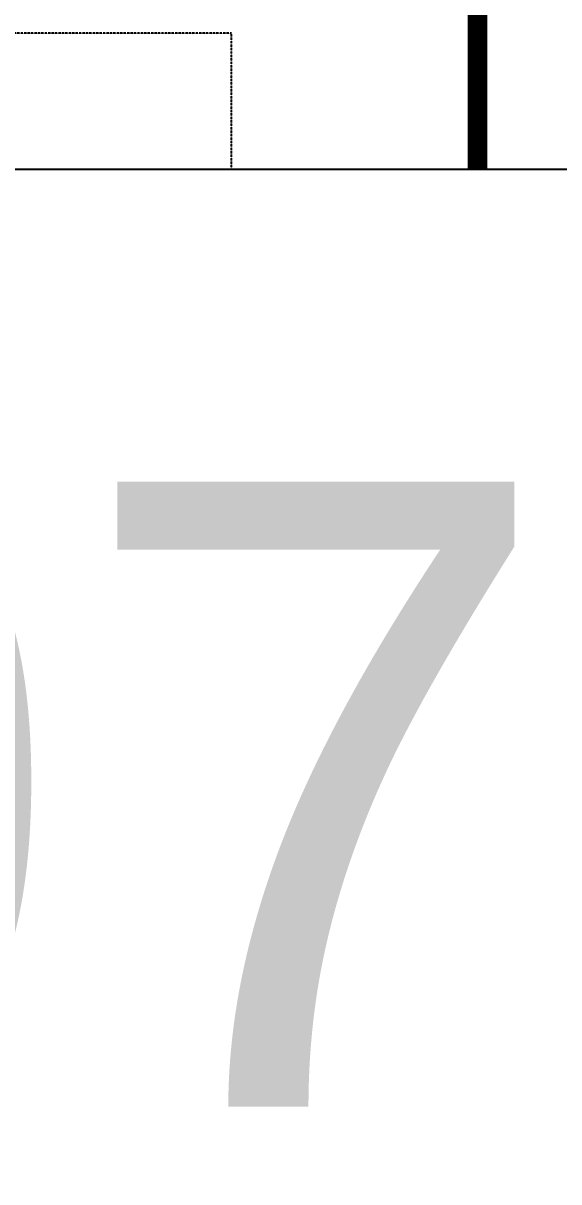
# Model space of a CAD drawing. Header units: millimetres. Extents: x -176651 to 424033, y -469666 to 486614.
# Drawn here: x 229294 to 230382, y 27749 to 30104 of the extents above; entities that cross this region are included whole.
import ezdxf

# ---------------------------------------------------------------- set-up
doc = ezdxf.new("R2010")
doc.units = ezdxf.units.MM
doc.linetypes.add('1625_West Villa$0$DASHED', pattern=[0.75, 0.5, -0.25])
doc.linetypes.add('1625W-Roof Plan$0$DASHED', pattern=[0.75, 0.5, -0.25])
for name, color, linetype in [('1625_West Villa$0$ad-Elevation 10', 8, 'Continuous'), ('1625_West Villa$0$ad-Furniture', 8, 'Continuous'), ('1625W-Roof Plan$0$ad-Primary Roof', 8, 'Continuous'), ('Site Levels$0$ad-Lvl-Plinth', 30, 'Continuous')]:
    doc.layers.add(name, color=color, linetype=linetype)
doc.styles.add('1625_West Villa$0$Standard', font='calibril.ttf')
doc.styles.add('Site Levels$0$Sections_The woods Site plan_Entrances$0$Standard', font='arial.ttf')

# ---------------------------------------------------------------- blocks, each defined once
blk = doc.blocks.new('1625_West Villa$0$zw$140E')
at = {"layer": '1625_West Villa$0$ad-Furniture', "linetype": 'ByBlock'}
for p, q in [((-154.8, 289.1), (-188.1, 255.9)), ((-142.5, 246.4), (-154.8, 289.1)), ((-183.3, 246.4), (-213.7, 222.6)), ((-188.1, 255.9), (-211.8, 241.6)), ((-135.8, 236.9), (-142.5, 246.4)), ((-223.2, 224.5), (-259.3, 194.1)), ((-211.8, 241.6), (-223.2, 224.5)), ((-164.3, 241.6), (-161.5, 203.6)), ((-112.1, 210.3), (-135.8, 236.9)), ((-88.3, 177), (-112.1, 210.3)), ((-294.5, 162.8), (-318.2, 148.5)), ((-292.6, 181.8), (-294.5, 162.8)), ((-259.3, 194.1), (-292.6, 181.8)), ((-283.1, 179.9), (-283.1, 179.9)), ((-66.5, 143.8), (-88.3, 177)), ((-382.8, 122.9), (-401.8, 118.1)), ((-370.5, 129.5), (-382.8, 122.9)), ((-349.6, 137.1), (-370.5, 129.5)), ((-318.2, 148.5), (-349.6, 137.1)), ((-349.6, 137.1), (-302.1, 124.8)), ((-318.2, 148.5), (-308.7, 146.6)), ((-308.7, 146.6), (-289.7, 141.9)), ((-302.1, 124.8), (-292.6, 132.4)), ((-28.5, 96.3), (-66.5, 143.8)), ((-401.8, 118.1), (-435.1, 103.9)), ((-435.1, 103.9), (-427.5, 84.9)), ((-435.1, 103.9), (-435.1, 103.9)), ((-427.5, 84.9), (-413.2, 61.1)), ((-245.1, 75.4), (-280.2, 91.5)), ((-17.1, 56.4), (-28.5, 96.3)), ((-413.2, 61.1), (-403.7, 61.1)), ((-403.7, 61.1), (-397.1, 48.8)), ((-397.1, 48.8), (-389.5, 37.4)), ((-216.6, 77.3), (-245.1, 75.4)), ((-245.1, 75.4), (-211.8, 48.8)), ((-192.8, 53.5), (-216.6, 77.3)), ((-211.8, 48.8), (-197.6, 37.4)), ((-133, 13.6), (-192.8, 53.5)), ((-19, 46.9), (-17.1, 56.4)), ((-12.3, 37.4), (-19, 46.9)), ((-389.5, 37.4), (-375.2, 15.5)), ((-375.2, 15.5), (-370.5, -5.4)), ((-375.2, 15.5), (-375.2, 15.5)), ((-197.6, 37.4), (-175.7, 1.3)), ((-175.7, 1.3), (-169.1, -10.1)), ((-17.1, 18.4), (-52.2, 34.5)), ((0, 4.1), (-42.7, -14.9)), ((20.9, 18.4), (-12.3, 37.4)), ((-12.3, -13), (30.4, 8.9)), ((30.4, 8.9), (20.9, 18.4)), ((-370.5, -5.4), (-346.7, -29.1)), ((-346.7, -29.1), (-340.1, -51)), ((-346.7, -29.1), (-346.7, -29.1)), ((-97.8, -43.4), (-55.1, -24.4)), ((-55.1, -24.4), (-12.3, -13)), ((-340.1, -51), (-332.5, -57.6)), ((-332.5, -57.6), (-325.8, -69)), ((-325.8, -69), (-311.6, -92.8)), ((-175.7, -92.8), (-173.8, -73.8)), ((-173.8, -73.8), (-159.6, -57.6)), ((-166.2, -95.6), (-154.8, -76.6)), ((-140.6, -62.4), (-154.8, -76.6)), ((-154.8, -76.6), (-123.5, -73.8)), ((-126.3, -46.2), (-140.6, -62.4)), ((-123.5, -73.8), (-112.1, -67.1)), ((-112.1, -67.1), (-97.8, -43.4)), ((-311.6, -92.8), (-297.3, -114.6)), ((-297.3, -114.6), (-289.7, -126)), ((-204.2, -133.6), (-183.3, -119.4)), ((-183.3, -119.4), (-175.7, -92.8)), ((-183.3, -119.4), (-166.2, -95.6)), ((-289.7, -126), (-249.8, -173.5)), ((-249.8, -173.5), (-237.5, -157.4)), ((-237.5, -157.4), (-226.1, -149.8)), ((-226.1, -149.8), (-204.2, -133.6))]:
    blk.add_line(p, q, dxfattribs=at)
blk = doc.blocks.new('1625_West Villa$0$zw$B417')
at = {"layer": '1625_West Villa$0$ad-Furniture', "lineweight": 5, "ltscale": 1.8, "transparency": 33554559}
h = blk.add_hatch(color=33, dxfattribs=at)
h.dxf.hatch_style = 1
h.set_gradient(color1=(204, 153, 102), color2=(153, 114, 0), tint=0.11)
h.paths.add_polyline_path([(-640, 300), (-700, 300), (-700, -300), (-640, -300)])
h = blk.add_hatch(color=33, dxfattribs=at)
h.dxf.hatch_style = 1
h.set_gradient(color1=(204, 153, 102), color2=(153, 114, 0), tint=0.11)
h.paths.add_polyline_path([(640, 300), (-640, 300), (-640, 254.3), (-630, 254.3), (-630, 290), (630, 290), (630, 254.3), (640, 254.3)])
h.paths.add_polyline_path([(-630, 227.9), (-640, 227.9), (-640, -227.9), (-630, -227.9)])
h.paths.add_polyline_path([(-630, -254.3), (-640, -254.3), (-640, -300), (640, -300), (640, -254.3), (630, -254.3), (630, -290), (-630, -290)])
h.paths.add_polyline_path([(640, 227.9), (630, 227.9), (630, -227.9), (640, -227.9)])
h = blk.add_hatch(color=33, dxfattribs=at)
h.dxf.hatch_style = 1
h.set_gradient(color1=(204, 153, 102), color2=(153, 114, 0), tint=1)
h.paths.add_polyline_path([(630, 227.9), (614.7, 227.9), (614.7, 254.3), (630, 254.3), (630, 290), (-630, 290), (-630, 254.3), (-614.7, 254.3), (-614.7, 227.9), (-630, 227.9), (-630, -227.9), (-614.7, -227.9), (-614.7, -254.3), (-630, -254.3), (-630, -290), (630, -290), (630, -254.3), (614.7, -254.3), (614.7, -227.9), (630, -227.9)])
at = {"layer": '1625_West Villa$0$ad-Furniture', "lineweight": 5, "ltscale": 0.1, "transparency": 33554585}
h = blk.add_hatch(dxfattribs=at)
h.set_pattern_fill('ANSI36', color=33, scale=150)
h.set_pattern_definition([(45, (-630, -90), (9.9437, 36.4602), [46.875, -9.375, 0, -9.375])])
h.paths.add_polyline_path([(-630, -227.9), (-614.7, -227.9), (-614.7, -254.3), (-630, -254.3), (-630, -290), (630, -290), (630, -54.3), (614.7, -54.3), (614.7, -27.9), (630, -27.9), (630, 227.9), (614.7, 227.9), (614.7, 254.3), (630, 254.3), (630, 290), (-630, 290), (-630, 254.3), (-614.7, 254.3), (-614.7, 227.9), (-630, 227.9)])
at = {"layer": '1625_West Villa$0$ad-Furniture', "lineweight": 5, "ltscale": 1.8, "transparency": 33554559}
h = blk.add_hatch(color=33, dxfattribs=at)
h.dxf.hatch_style = 1
h.set_gradient(color1=(204, 153, 102), color2=(153, 114, 0), tint=0.11)
h.paths.add_polyline_path([(700, 300), (640, 300), (640, -300), (700, -300)])
at = {"layer": '1625_West Villa$0$ad-Furniture', "lineweight": 13, "ltscale": 1.8}
for p, q in [((-700, 300), (-700, -300)), ((700, 300), (-700, 300)), ((-640, 300), (-640, -300)), ((640, -300), (640, 300)), ((700, -300), (700, 300)), ((-700, -300), (700, -300))]:
    blk.add_line(p, q, dxfattribs=at)
at = {"layer": '1625_West Villa$0$ad-Furniture', "lineweight": 5, "ltscale": 1.8}
for points in [[(630, 254.3), (630, 290), (-630, 290), (-630, 254.3)], [(-630, 227.9), (-630, -227.9)], [(630, -227.9), (630, 227.9)], [(-630, -254.3), (-630, -290), (630, -290), (630, -254.3)]]:
    blk.add_lwpolyline(points, dxfattribs=at)
for points in [[(-640, 254.3), (-614.7, 254.3), (-614.7, 227.9), (-640, 227.9)], [(640, 254.3), (614.7, 254.3), (614.7, 227.9), (640, 227.9)], [(-640, -254.3), (-614.7, -254.3), (-614.7, -227.9), (-640, -227.9)], [(640, -254.3), (614.7, -254.3), (614.7, -227.9), (640, -227.9)]]:
    blk.add_lwpolyline(points, close=True, dxfattribs=at)
for centre in [(-627.3, 241.1), (627.3, 241.1), (-627.3, -241.1), (627.3, -241.1)]:
    blk.add_circle(centre, 8.08, dxfattribs=at)
at = {"layer": '1625_West Villa$0$ad-Furniture', "xscale": 0.5837352507875139, "yscale": 0.5837352507875139, "zscale": 0.5837352507875139, "rotation": 350.4651055958084}
for p in [(-219.9, -175.7), (460.6, -202.7), (-354.9, -211.7), (552.4, -226.1)]:
    blk.add_blockref('1625_West Villa$0$zw$140E', p, dxfattribs=at)
at = {"layer": '1625_West Villa$0$ad-Furniture', "insert": (43.8, -10.5), "char_height": 50, "width": 284.463, "attachment_point": 5, "rotation": 270, "style": '1625_West Villa$0$Standard'}
blk.add_mtext('SWING', dxfattribs=at)
blk = doc.blocks.new('1625_West Villa$0$zw$DAD3')
at = {"layer": '1625_West Villa$0$ad-Elevation 10', "linetype": '1625_West Villa$0$DASHED'}
blk.add_lwpolyline([(0, -2980), (3365, -2980), (3365, 0), (0, 0)], close=True, dxfattribs=at)
for points in [[(0, -943.3), (3365, -943.3)], [(0, -1043.3), (3365, -1043.3)], [(0, -1936.7), (3365, -1936.7)], [(0, -2036.7), (3365, -2036.7)]]:
    blk.add_lwpolyline(points, dxfattribs=at)
blk = doc.blocks.new('1625_West Villa$0$zw$66EE')
at = {"layer": '1625_West Villa$0$ad-Furniture', "rotation": 90}
blk.add_blockref('1625_West Villa$0$zw$B417', (7275, 6695), dxfattribs=at)
at = {"layer": '1625_West Villa$0$ad-Furniture', "rotation": 359.9999999999997}
blk.add_blockref('1625_West Villa$0$zw$DAD3', (3610, 8185), dxfattribs=at)
blk = doc.blocks.new('1625W-Roof Plan$0$A$Ca594aa6c')
at = {"layer": '1625W-Roof Plan$0$ad-Primary Roof', "linetype": '1625W-Roof Plan$0$DASHED', "ltscale": 2, "const_width": 40}
blk.add_lwpolyline([(7475, -4000), (7475, -10550)], dxfattribs=at)
blk = doc.blocks.new('1625W-Roof Plan')
blk.add_blockref('1625W-Roof Plan$0$A$Ca594aa6c', (0, 13620))
blk = doc.blocks.new('1625_West Villa')
at = {"layer": '1625_West Villa$0$ad-Furniture'}
blk.add_blockref('1625_West Villa$0$zw$66EE', (0, 0), dxfattribs=at)
blk.add_blockref('1625W-Roof Plan', (0, 0))
blk = doc.blocks.new("All Plot's Villa Plans")
at = {"ltscale": 5}
blk.add_blockref('1625_West Villa', (222742.3, 21898.3), dxfattribs=at)
blk = doc.blocks.new('Site Levels$0$zw$63CD')
at = {"layer": 'Site Levels$0$ad-Lvl-Plinth', "insert": (236117.3, -70891), "char_height": 1269.985, "width": 5416.267, "attachment_point": 5, "style": 'Site Levels$0$Sections_The woods Site plan_Entrances$0$Standard', "bg_fill": 19, "box_fill_scale": 1.5, "bg_fill_color": 257, "bg_fill_transparency": 0}
blk.add_mtext('\\pxt4;497.02', dxfattribs=at)
blk = doc.blocks.new('Site Levels')
at = {"layer": 'Site Levels$0$ad-Lvl-Plinth', "ltscale": 5}
blk.add_blockref('Site Levels$0$zw$63CD', (-5982.9, 99418.6), dxfattribs=at)

msp = doc.modelspace()

# ---------------------------------------------------------------- block references
at = {"ltscale": 5}
msp.add_blockref("All Plot's Villa Plans", (0, 0), dxfattribs=at)

# ---------------------------------------------------------------- next in the draw order: block references
msp.add_blockref('Site Levels', (0, 0), dxfattribs=at)

doc.saveas('drawing.dxf')
